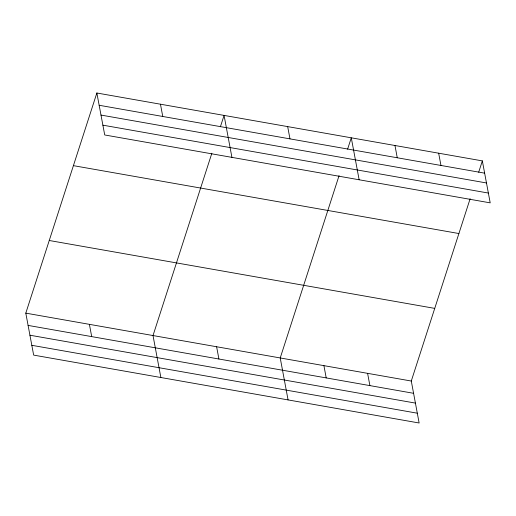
<?xml version="1.0" encoding="UTF-8"?>
<svg xmlns="http://www.w3.org/2000/svg" width="516" height="516" viewBox="0 0 516 516"><rect width="100%" height="100%" fill="white"/><g stroke="black" fill="none" stroke-linecap="round" stroke-linejoin="round"><path stroke-width="0.77" d="M470.134 198.731L411.284 381.034L419.14 422.997L33.656 355.111L25.8 313.141L96.86 93.003L482.344 160.889L490.2 202.859L104.716 134.966L96.86 93.003M211.857 153.239L153.013 335.548L160.863 377.512M220.403 126.755L224.073 115.403L231.923 157.374M339.07 175.646L280.22 357.949L288.076 399.919M347.616 149.163L351.28 137.811L359.136 179.774M478.68 172.241L482.344 160.889M99.156 105.27L484.64 173.157M100.988 115.068L486.478 182.961M102.877 125.169L488.368 193.055M73.407 165.649L458.898 233.535M49.252 240.495L434.736 308.387M25.8 313.141L411.284 381.034M28.096 325.409L413.58 393.302M29.928 335.213L415.419 403.099M31.818 345.307L417.309 413.2M438.658 153.194L440.954 165.462M394.972 145.506L397.262 157.773M367.598 373.339L369.895 385.607M287.676 126.607L289.973 138.875M323.913 365.644L326.209 377.912M216.617 346.746L218.913 359.013M160.463 104.2L162.759 116.468M89.403 324.345L91.7 336.613"/></g></svg>
